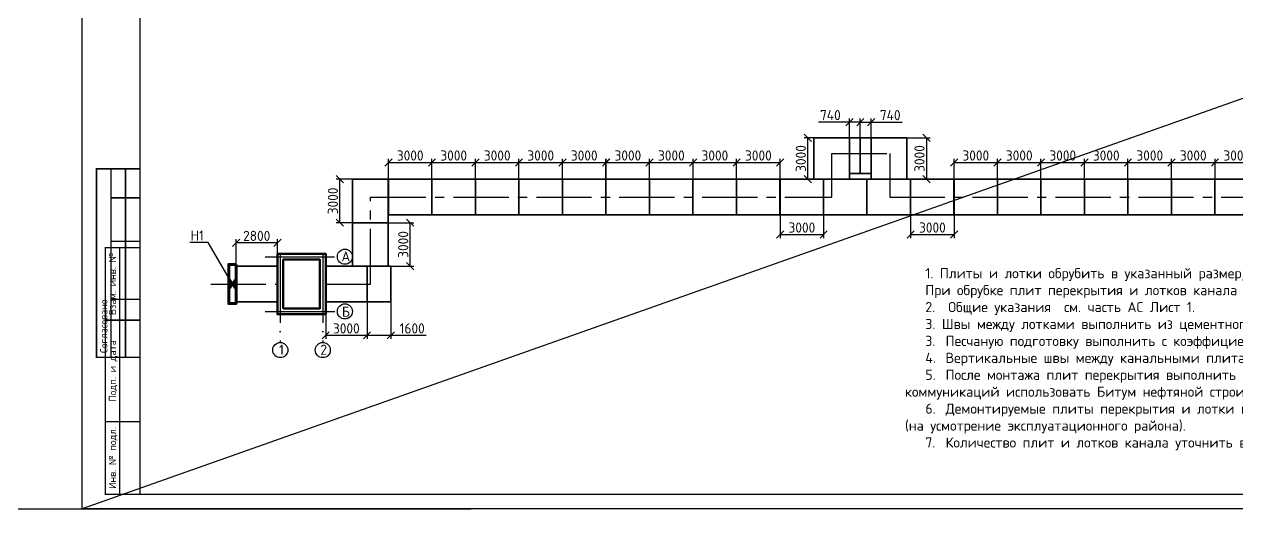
# Model space of a CAD drawing. Header units: millimetres. Extents: x 1601 to 14530, y 1157 to 3820.
# Drawn here: x 11393.7 to 11811.8, y 2831 to 2998 of the extents above; entities that cross this region are included whole.
import ezdxf
from ezdxf import colors
from ezdxf.entities.mleader import LeaderData, LeaderLine
from ezdxf.enums import TextEntityAlignment as Align
from ezdxf.math import Vec2, Vec3

# ---------------------------------------------------------------- set-up
doc = ezdxf.new("R2010")
doc.units = ezdxf.units.MM
doc.linetypes.add('ACAD_ISO04W100', pattern=[30, 24, -3, 0, -3])
doc.linetypes.add('осевая2', pattern=[28.575, 19.05, -3.175, 3.175, -3.175])
for name, color, linetype, lineweight in [('Осевая', 2, 'осевая2', 30), ('Основной', 1, 'Continuous', 60), ('Размер 3.5', 250, 'Continuous', 35), ('Размеры на геодезии', 5, 'Continuous', 25), ('таблица', 250, 'Continuous', 35)]:
    doc.layers.add(name, color=color, linetype=linetype, lineweight=lineweight)
doc.styles.add('-ISOCPEUR-', font='isocpeur.TTF')
doc.styles.add('GOST', font='GOST Common.ttf')
doc.styles.get("Standard").update_dxf_attribs({"font": 'GOST Common.ttf'})
doc.dimstyles.new('М 1 к 200', dxfattribs={"dimtxt": 3.5, "dimasz": 2.5, "dimexe": 1.25, "dimexo": 0, "dimtad": 1, "dimlfac": 0.2, "dimrnd": 0.1, "dimzin": 1, "dimtxsty": 'GOST', "dimblk": 'OBLIQUE', "dimcen": 2.5, "dimclrd": 256, "dimclre": 256, "dimclrt": 256, "dimadec": 0, "dimazin": 2, "dimtfac": 1, "dimtmove": 0, "dimatfit": 3, "dimldrblk": 'NONE', "dimfxl": 1.25, "dimlwd": -1, "dimlwe": -1, "dimarcsym": 0})

# ---------------------------------------------------------------- blocks, each defined once
blk = doc.blocks.new('_Oblique')
at = {"color": 0, "linetype": 'ByBlock', "lineweight": -2}
blk.add_line((-0.5, -0.5), (0.5, 0.5), dxfattribs=at)
blk = doc.blocks.new('*D280')
at = {"transparency": 16777216}
for p, q in [((11666.01, 2958.84), (11662.62, 2958.84)), ((11663.87, 2944.59), (11663.87, 2958.84)), ((11666.01, 2944.59), (11662.62, 2944.59))]:
    blk.add_line(p, q, dxfattribs=at)
at = {"layer": 'Defpoints', "color": 0, "transparency": 16777216}
for p in [(11663.87, 2958.84), (11666.01, 2958.84), (11666.01, 2944.59)]:
    blk.add_point(p, dxfattribs=at)
at = {"transparency": 16777216, "xscale": 2.5, "yscale": 2.5, "zscale": 2.5}
for p, rotation in [((11663.87, 2958.84), 90), ((11663.87, 2944.59), 270)]:
    blk.add_blockref('_Oblique', p, dxfattribs=dict(at, rotation=rotation))
at = {"transparency": 16777216, "insert": (11661.5, 2951.71), "char_height": 3.5, "attachment_point": 5, "rotation": 90, "style": 'GOST'}
blk.add_mtext('3000', dxfattribs=at)
blk = doc.blocks.new('_None')
blk = doc.blocks.new('*D281')
at = {"transparency": 16777216}
for p, q in [((11466.76, 2914.59), (11466.76, 2923.91)), ((11481.01, 2922.66), (11466.76, 2922.66)), ((11481.01, 2914.59), (11481.01, 2923.91))]:
    blk.add_line(p, q, dxfattribs=at)
at = {"layer": 'Defpoints', "color": 0, "transparency": 16777216}
for p in [(11466.76, 2922.66), (11466.76, 2914.59), (11481.01, 2914.59)]:
    blk.add_point(p, dxfattribs=at)
at = {"transparency": 16777216, "xscale": 2.5, "yscale": 2.5, "zscale": 2.5, "rotation": 180}
blk.add_blockref('_Oblique', (11466.76, 2922.66), dxfattribs=at)
at = {"transparency": 16777216, "xscale": 2.5, "yscale": 2.5, "zscale": 2.5}
blk.add_blockref('_Oblique', (11481.01, 2922.66), dxfattribs=at)
at = {"transparency": 16777216, "insert": (11473.88, 2925.04), "char_height": 3.5, "attachment_point": 5, "style": 'GOST'}
blk.add_mtext('2800', dxfattribs=at)
blk = doc.blocks.new('*D282')
at = {"transparency": 16777216}
for p, q in [((11497.66, 2902.29), (11497.66, 2889.52)), ((11511.91, 2902.29), (11511.91, 2889.52)), ((11497.66, 2890.77), (11511.91, 2890.77))]:
    blk.add_line(p, q, dxfattribs=at)
at = {"layer": 'Defpoints', "color": 0, "transparency": 16777216}
for p in [(11497.66, 2902.29), (11511.91, 2902.29), (11511.91, 2890.77)]:
    blk.add_point(p, dxfattribs=at)
at = {"transparency": 16777216, "xscale": 2.5, "yscale": 2.5, "zscale": 2.5, "rotation": 180}
blk.add_blockref('_Oblique', (11497.66, 2890.77), dxfattribs=at)
at = {"transparency": 16777216, "xscale": 2.5, "yscale": 2.5, "zscale": 2.5}
blk.add_blockref('_Oblique', (11511.91, 2890.77), dxfattribs=at)
at = {"transparency": 16777216, "insert": (11504.78, 2893.14), "char_height": 3.5, "attachment_point": 5, "style": 'GOST'}
blk.add_mtext('3000', dxfattribs=at)
blk = doc.blocks.new('*D283')
at = {"transparency": 16777216}
for p, q in [((11511.91, 2902.29), (11511.91, 2889.52)), ((11520.15, 2902.29), (11520.15, 2889.52)), ((11511.91, 2890.77), (11520.15, 2890.77)), ((11520.15, 2890.77), (11532.3, 2890.77))]:
    blk.add_line(p, q, dxfattribs=at)
at = {"layer": 'Defpoints', "color": 0, "transparency": 16777216}
for p in [(11511.91, 2902.29), (11520.15, 2902.29), (11520.15, 2890.77)]:
    blk.add_point(p, dxfattribs=at)
at = {"transparency": 16777216, "xscale": 2.5, "yscale": 2.5, "zscale": 2.5, "rotation": 180}
blk.add_blockref('_Oblique', (11511.91, 2890.77), dxfattribs=at)
at = {"transparency": 16777216, "xscale": 2.5, "yscale": 2.5, "zscale": 2.5}
blk.add_blockref('_Oblique', (11520.15, 2890.77), dxfattribs=at)
at = {"transparency": 16777216, "insert": (11527.48, 2893.14), "char_height": 3.5, "attachment_point": 5, "style": 'GOST'}
blk.add_mtext('1600', dxfattribs=at)
blk = doc.blocks.new('*D284')
at = {"transparency": 16777216}
for p, q in [((11519.26, 2929.59), (11528.01, 2929.59)), ((11526.76, 2914.59), (11526.76, 2929.59)), ((11519.26, 2914.59), (11528.01, 2914.59))]:
    blk.add_line(p, q, dxfattribs=at)
at = {"layer": 'Defpoints', "color": 0, "transparency": 16777216}
for p in [(11519.26, 2929.59), (11526.76, 2929.59), (11519.26, 2914.59)]:
    blk.add_point(p, dxfattribs=at)
at = {"transparency": 16777216, "xscale": 2.5, "yscale": 2.5, "zscale": 2.5}
for p, rotation in [((11526.76, 2929.59), 90), ((11526.76, 2914.59), 270)]:
    blk.add_blockref('_Oblique', p, dxfattribs=dict(at, rotation=rotation))
at = {"transparency": 16777216, "insert": (11524.39, 2922.09), "char_height": 3.5, "attachment_point": 5, "rotation": 90, "style": 'GOST'}
blk.add_mtext('3000', dxfattribs=at)
blk = doc.blocks.new('*D285')
at = {"transparency": 16777216}
for p, q in [((11506.96, 2944.59), (11501.26, 2944.59)), ((11502.51, 2929.59), (11502.51, 2944.59)), ((11506.96, 2929.59), (11501.26, 2929.59))]:
    blk.add_line(p, q, dxfattribs=at)
at = {"layer": 'Defpoints', "color": 0, "transparency": 16777216}
for p in [(11502.51, 2944.59), (11506.96, 2944.59), (11506.96, 2929.59)]:
    blk.add_point(p, dxfattribs=at)
at = {"transparency": 16777216, "xscale": 2.5, "yscale": 2.5, "zscale": 2.5}
for p, rotation in [((11502.51, 2944.59), 90), ((11502.51, 2929.59), 270)]:
    blk.add_blockref('_Oblique', p, dxfattribs=dict(at, rotation=rotation))
at = {"transparency": 16777216, "insert": (11500.13, 2937.09), "char_height": 3.5, "attachment_point": 5, "rotation": 90, "style": 'GOST'}
blk.add_mtext('3000', dxfattribs=at)
blk = doc.blocks.new('*D286')
at = {"transparency": 16777216}
for p, q in [((11519.31, 2944.59), (11519.31, 2951.61)), ((11519.31, 2950.36), (11534.31, 2950.36)), ((11534.31, 2944.59), (11534.31, 2951.61))]:
    blk.add_line(p, q, dxfattribs=at)
at = {"layer": 'Defpoints', "color": 0, "transparency": 16777216}
for p in [(11534.31, 2950.36), (11519.31, 2944.59), (11534.31, 2944.59)]:
    blk.add_point(p, dxfattribs=at)
at = {"transparency": 16777216, "xscale": 2.5, "yscale": 2.5, "zscale": 2.5, "rotation": 180}
blk.add_blockref('_Oblique', (11519.31, 2950.36), dxfattribs=at)
at = {"transparency": 16777216, "xscale": 2.5, "yscale": 2.5, "zscale": 2.5}
blk.add_blockref('_Oblique', (11534.31, 2950.36), dxfattribs=at)
at = {"transparency": 16777216, "insert": (11526.81, 2952.74), "char_height": 3.5, "attachment_point": 5, "style": 'GOST'}
blk.add_mtext('3000', dxfattribs=at)
blk = doc.blocks.new('*D287')
at = {"transparency": 16777216}
for p, q in [((11534.31, 2944.59), (11534.31, 2951.61)), ((11534.31, 2950.36), (11549.31, 2950.36)), ((11549.31, 2944.59), (11549.31, 2951.61))]:
    blk.add_line(p, q, dxfattribs=at)
at = {"layer": 'Defpoints', "color": 0, "transparency": 16777216}
for p in [(11549.31, 2950.36), (11534.31, 2944.59), (11549.31, 2944.59)]:
    blk.add_point(p, dxfattribs=at)
at = {"transparency": 16777216, "xscale": 2.5, "yscale": 2.5, "zscale": 2.5, "rotation": 180}
blk.add_blockref('_Oblique', (11534.31, 2950.36), dxfattribs=at)
at = {"transparency": 16777216, "xscale": 2.5, "yscale": 2.5, "zscale": 2.5}
blk.add_blockref('_Oblique', (11549.31, 2950.36), dxfattribs=at)
at = {"transparency": 16777216, "insert": (11541.81, 2952.74), "char_height": 3.5, "attachment_point": 5, "style": 'GOST'}
blk.add_mtext('3000', dxfattribs=at)
blk = doc.blocks.new('*D288')
at = {"transparency": 16777216}
for p, q in [((11549.31, 2944.59), (11549.31, 2951.61)), ((11549.31, 2950.36), (11564.31, 2950.36)), ((11564.31, 2944.59), (11564.31, 2951.61))]:
    blk.add_line(p, q, dxfattribs=at)
at = {"layer": 'Defpoints', "color": 0, "transparency": 16777216}
for p in [(11564.31, 2950.36), (11549.31, 2944.59), (11564.31, 2944.59)]:
    blk.add_point(p, dxfattribs=at)
at = {"transparency": 16777216, "xscale": 2.5, "yscale": 2.5, "zscale": 2.5, "rotation": 180}
blk.add_blockref('_Oblique', (11549.31, 2950.36), dxfattribs=at)
at = {"transparency": 16777216, "xscale": 2.5, "yscale": 2.5, "zscale": 2.5}
blk.add_blockref('_Oblique', (11564.31, 2950.36), dxfattribs=at)
at = {"transparency": 16777216, "insert": (11556.81, 2952.74), "char_height": 3.5, "attachment_point": 5, "style": 'GOST'}
blk.add_mtext('3000', dxfattribs=at)
blk = doc.blocks.new('*D289')
at = {"transparency": 16777216}
for p, q in [((11564.31, 2944.59), (11564.31, 2951.61)), ((11564.31, 2950.36), (11579.31, 2950.36)), ((11579.31, 2944.59), (11579.31, 2951.61))]:
    blk.add_line(p, q, dxfattribs=at)
at = {"layer": 'Defpoints', "color": 0, "transparency": 16777216}
for p in [(11579.31, 2950.36), (11564.31, 2944.59), (11579.31, 2944.59)]:
    blk.add_point(p, dxfattribs=at)
at = {"transparency": 16777216, "xscale": 2.5, "yscale": 2.5, "zscale": 2.5, "rotation": 180}
blk.add_blockref('_Oblique', (11564.31, 2950.36), dxfattribs=at)
at = {"transparency": 16777216, "xscale": 2.5, "yscale": 2.5, "zscale": 2.5}
blk.add_blockref('_Oblique', (11579.31, 2950.36), dxfattribs=at)
at = {"transparency": 16777216, "insert": (11571.81, 2952.74), "char_height": 3.5, "attachment_point": 5, "style": 'GOST'}
blk.add_mtext('3000', dxfattribs=at)
blk = doc.blocks.new('*D290')
at = {"transparency": 16777216}
for p, q in [((11579.31, 2944.59), (11579.31, 2951.61)), ((11579.31, 2950.36), (11594.31, 2950.36)), ((11594.31, 2944.59), (11594.31, 2951.61))]:
    blk.add_line(p, q, dxfattribs=at)
at = {"layer": 'Defpoints', "color": 0, "transparency": 16777216}
for p in [(11594.31, 2950.36), (11579.31, 2944.59), (11594.31, 2944.59)]:
    blk.add_point(p, dxfattribs=at)
at = {"transparency": 16777216, "xscale": 2.5, "yscale": 2.5, "zscale": 2.5, "rotation": 180}
blk.add_blockref('_Oblique', (11579.31, 2950.36), dxfattribs=at)
at = {"transparency": 16777216, "xscale": 2.5, "yscale": 2.5, "zscale": 2.5}
blk.add_blockref('_Oblique', (11594.31, 2950.36), dxfattribs=at)
at = {"transparency": 16777216, "insert": (11586.81, 2952.74), "char_height": 3.5, "attachment_point": 5, "style": 'GOST'}
blk.add_mtext('3000', dxfattribs=at)
blk = doc.blocks.new('*D295')
at = {"transparency": 16777216}
for p, q in [((11594.36, 2944.59), (11594.36, 2951.61)), ((11594.36, 2950.36), (11609.36, 2950.36)), ((11609.36, 2944.59), (11609.36, 2951.61))]:
    blk.add_line(p, q, dxfattribs=at)
at = {"layer": 'Defpoints', "color": 0, "transparency": 16777216}
for p in [(11609.36, 2950.36), (11594.36, 2944.59), (11609.36, 2944.59)]:
    blk.add_point(p, dxfattribs=at)
at = {"transparency": 16777216, "xscale": 2.5, "yscale": 2.5, "zscale": 2.5, "rotation": 180}
blk.add_blockref('_Oblique', (11594.36, 2950.36), dxfattribs=at)
at = {"transparency": 16777216, "xscale": 2.5, "yscale": 2.5, "zscale": 2.5}
blk.add_blockref('_Oblique', (11609.36, 2950.36), dxfattribs=at)
at = {"transparency": 16777216, "insert": (11601.86, 2952.74), "char_height": 3.5, "attachment_point": 5, "style": 'GOST'}
blk.add_mtext('3000', dxfattribs=at)
blk = doc.blocks.new('*D291')
at = {"transparency": 16777216}
for p, q in [((11609.36, 2944.59), (11609.36, 2951.61)), ((11609.36, 2950.36), (11624.36, 2950.36)), ((11624.36, 2944.59), (11624.36, 2951.61))]:
    blk.add_line(p, q, dxfattribs=at)
at = {"layer": 'Defpoints', "color": 0, "transparency": 16777216}
for p in [(11624.36, 2950.36), (11609.36, 2944.59), (11624.36, 2944.59)]:
    blk.add_point(p, dxfattribs=at)
at = {"transparency": 16777216, "xscale": 2.5, "yscale": 2.5, "zscale": 2.5, "rotation": 180}
blk.add_blockref('_Oblique', (11609.36, 2950.36), dxfattribs=at)
at = {"transparency": 16777216, "xscale": 2.5, "yscale": 2.5, "zscale": 2.5}
blk.add_blockref('_Oblique', (11624.36, 2950.36), dxfattribs=at)
at = {"transparency": 16777216, "insert": (11616.86, 2952.74), "char_height": 3.5, "attachment_point": 5, "style": 'GOST'}
blk.add_mtext('3000', dxfattribs=at)
blk = doc.blocks.new('*D292')
at = {"transparency": 16777216}
for p, q in [((11624.36, 2944.59), (11624.36, 2951.61)), ((11624.36, 2950.36), (11639.36, 2950.36)), ((11639.36, 2944.59), (11639.36, 2951.61))]:
    blk.add_line(p, q, dxfattribs=at)
at = {"layer": 'Defpoints', "color": 0, "transparency": 16777216}
for p in [(11639.36, 2950.36), (11624.36, 2944.59), (11639.36, 2944.59)]:
    blk.add_point(p, dxfattribs=at)
at = {"transparency": 16777216, "xscale": 2.5, "yscale": 2.5, "zscale": 2.5, "rotation": 180}
blk.add_blockref('_Oblique', (11624.36, 2950.36), dxfattribs=at)
at = {"transparency": 16777216, "xscale": 2.5, "yscale": 2.5, "zscale": 2.5}
blk.add_blockref('_Oblique', (11639.36, 2950.36), dxfattribs=at)
at = {"transparency": 16777216, "insert": (11631.86, 2952.74), "char_height": 3.5, "attachment_point": 5, "style": 'GOST'}
blk.add_mtext('3000', dxfattribs=at)
blk = doc.blocks.new('*D293')
at = {"transparency": 16777216}
for p, q in [((11639.36, 2944.59), (11639.36, 2951.61)), ((11639.36, 2950.36), (11654.36, 2950.36)), ((11654.36, 2944.59), (11654.36, 2951.61))]:
    blk.add_line(p, q, dxfattribs=at)
at = {"layer": 'Defpoints', "color": 0, "transparency": 16777216}
for p in [(11654.36, 2950.36), (11639.36, 2944.59), (11654.36, 2944.59)]:
    blk.add_point(p, dxfattribs=at)
at = {"transparency": 16777216, "xscale": 2.5, "yscale": 2.5, "zscale": 2.5, "rotation": 180}
blk.add_blockref('_Oblique', (11639.36, 2950.36), dxfattribs=at)
at = {"transparency": 16777216, "xscale": 2.5, "yscale": 2.5, "zscale": 2.5}
blk.add_blockref('_Oblique', (11654.36, 2950.36), dxfattribs=at)
at = {"transparency": 16777216, "insert": (11646.86, 2952.74), "char_height": 3.5, "attachment_point": 5, "style": 'GOST'}
blk.add_mtext('3000', dxfattribs=at)
blk = doc.blocks.new('*D294')
at = {"transparency": 16777216}
for p, q in [((11654.36, 2944.59), (11654.36, 2924.28)), ((11669.36, 2944.59), (11669.36, 2924.28)), ((11654.36, 2925.53), (11669.36, 2925.53))]:
    blk.add_line(p, q, dxfattribs=at)
at = {"layer": 'Defpoints', "color": 0, "transparency": 16777216}
for p in [(11654.36, 2944.59), (11669.36, 2944.59), (11669.36, 2925.53)]:
    blk.add_point(p, dxfattribs=at)
at = {"transparency": 16777216, "xscale": 2.5, "yscale": 2.5, "zscale": 2.5, "rotation": 180}
blk.add_blockref('_Oblique', (11654.36, 2925.53), dxfattribs=at)
at = {"transparency": 16777216, "xscale": 2.5, "yscale": 2.5, "zscale": 2.5}
blk.add_blockref('_Oblique', (11669.36, 2925.53), dxfattribs=at)
at = {"transparency": 16777216, "insert": (11661.86, 2927.91), "char_height": 3.5, "attachment_point": 5, "style": 'GOST'}
blk.add_mtext('3000', dxfattribs=at)
blk = doc.blocks.new('*D300')
at = {"transparency": 16777216}
for p, q in [((11699.36, 2944.59), (11699.36, 2924.28)), ((11714.36, 2944.59), (11714.36, 2924.28)), ((11699.36, 2925.53), (11714.36, 2925.53))]:
    blk.add_line(p, q, dxfattribs=at)
at = {"layer": 'Defpoints', "color": 0, "transparency": 16777216}
for p in [(11699.36, 2944.59), (11714.36, 2944.59), (11714.36, 2925.53)]:
    blk.add_point(p, dxfattribs=at)
at = {"transparency": 16777216, "xscale": 2.5, "yscale": 2.5, "zscale": 2.5, "rotation": 180}
blk.add_blockref('_Oblique', (11699.36, 2925.53), dxfattribs=at)
at = {"transparency": 16777216, "xscale": 2.5, "yscale": 2.5, "zscale": 2.5}
blk.add_blockref('_Oblique', (11714.36, 2925.53), dxfattribs=at)
at = {"transparency": 16777216, "insert": (11706.86, 2927.91), "char_height": 3.5, "attachment_point": 5, "style": 'GOST'}
blk.add_mtext('3000', dxfattribs=at)
blk = doc.blocks.new('*D296')
at = {"transparency": 16777216}
for p, q in [((11714.36, 2944.59), (11714.36, 2951.61)), ((11714.36, 2950.36), (11729.31, 2950.36)), ((11729.31, 2944.59), (11729.31, 2951.61))]:
    blk.add_line(p, q, dxfattribs=at)
at = {"layer": 'Defpoints', "color": 0, "transparency": 16777216}
for p in [(11729.31, 2950.36), (11714.36, 2944.59), (11729.31, 2944.59)]:
    blk.add_point(p, dxfattribs=at)
at = {"transparency": 16777216, "xscale": 2.5, "yscale": 2.5, "zscale": 2.5, "rotation": 180}
blk.add_blockref('_Oblique', (11714.36, 2950.36), dxfattribs=at)
at = {"transparency": 16777216, "xscale": 2.5, "yscale": 2.5, "zscale": 2.5}
blk.add_blockref('_Oblique', (11729.31, 2950.36), dxfattribs=at)
at = {"transparency": 16777216, "insert": (11721.83, 2952.74), "char_height": 3.5, "attachment_point": 5, "style": 'GOST'}
blk.add_mtext('3000', dxfattribs=at)
blk = doc.blocks.new('*D297')
at = {"transparency": 16777216}
for p, q in [((11729.31, 2944.59), (11729.31, 2951.61)), ((11729.31, 2950.36), (11744.31, 2950.36)), ((11744.31, 2944.59), (11744.31, 2951.61))]:
    blk.add_line(p, q, dxfattribs=at)
at = {"layer": 'Defpoints', "color": 0, "transparency": 16777216}
for p in [(11744.31, 2950.36), (11729.31, 2944.59), (11744.31, 2944.59)]:
    blk.add_point(p, dxfattribs=at)
at = {"transparency": 16777216, "xscale": 2.5, "yscale": 2.5, "zscale": 2.5, "rotation": 180}
blk.add_blockref('_Oblique', (11729.31, 2950.36), dxfattribs=at)
at = {"transparency": 16777216, "xscale": 2.5, "yscale": 2.5, "zscale": 2.5}
blk.add_blockref('_Oblique', (11744.31, 2950.36), dxfattribs=at)
at = {"transparency": 16777216, "insert": (11736.81, 2952.74), "char_height": 3.5, "attachment_point": 5, "style": 'GOST'}
blk.add_mtext('3000', dxfattribs=at)
blk = doc.blocks.new('*D298')
at = {"transparency": 16777216}
for p, q in [((11744.31, 2944.59), (11744.31, 2951.61)), ((11744.31, 2950.36), (11759.31, 2950.36)), ((11759.31, 2944.59), (11759.31, 2951.61))]:
    blk.add_line(p, q, dxfattribs=at)
at = {"layer": 'Defpoints', "color": 0, "transparency": 16777216}
for p in [(11759.31, 2950.36), (11744.31, 2944.59), (11759.31, 2944.59)]:
    blk.add_point(p, dxfattribs=at)
at = {"transparency": 16777216, "xscale": 2.5, "yscale": 2.5, "zscale": 2.5, "rotation": 180}
blk.add_blockref('_Oblique', (11744.31, 2950.36), dxfattribs=at)
at = {"transparency": 16777216, "xscale": 2.5, "yscale": 2.5, "zscale": 2.5}
blk.add_blockref('_Oblique', (11759.31, 2950.36), dxfattribs=at)
at = {"transparency": 16777216, "insert": (11751.81, 2952.74), "char_height": 3.5, "attachment_point": 5, "style": 'GOST'}
blk.add_mtext('3000', dxfattribs=at)
blk = doc.blocks.new('*D299')
at = {"transparency": 16777216}
for p, q in [((11759.31, 2944.59), (11759.31, 2951.61)), ((11759.31, 2950.36), (11774.31, 2950.36)), ((11774.31, 2944.59), (11774.31, 2951.61))]:
    blk.add_line(p, q, dxfattribs=at)
at = {"layer": 'Defpoints', "color": 0, "transparency": 16777216}
for p in [(11774.31, 2950.36), (11759.31, 2944.59), (11774.31, 2944.59)]:
    blk.add_point(p, dxfattribs=at)
at = {"transparency": 16777216, "xscale": 2.5, "yscale": 2.5, "zscale": 2.5, "rotation": 180}
blk.add_blockref('_Oblique', (11759.31, 2950.36), dxfattribs=at)
at = {"transparency": 16777216, "xscale": 2.5, "yscale": 2.5, "zscale": 2.5}
blk.add_blockref('_Oblique', (11774.31, 2950.36), dxfattribs=at)
at = {"transparency": 16777216, "insert": (11766.81, 2952.74), "char_height": 3.5, "attachment_point": 5, "style": 'GOST'}
blk.add_mtext('3000', dxfattribs=at)
blk = doc.blocks.new('*D305')
at = {"transparency": 16777216}
for p, q in [((11774.31, 2944.59), (11774.31, 2951.61)), ((11774.31, 2950.36), (11789.31, 2950.36)), ((11789.31, 2944.59), (11789.31, 2951.61))]:
    blk.add_line(p, q, dxfattribs=at)
at = {"layer": 'Defpoints', "color": 0, "transparency": 16777216}
for p in [(11789.31, 2950.36), (11774.31, 2944.59), (11789.31, 2944.59)]:
    blk.add_point(p, dxfattribs=at)
at = {"transparency": 16777216, "xscale": 2.5, "yscale": 2.5, "zscale": 2.5, "rotation": 180}
blk.add_blockref('_Oblique', (11774.31, 2950.36), dxfattribs=at)
at = {"transparency": 16777216, "xscale": 2.5, "yscale": 2.5, "zscale": 2.5}
blk.add_blockref('_Oblique', (11789.31, 2950.36), dxfattribs=at)
at = {"transparency": 16777216, "insert": (11781.81, 2952.74), "char_height": 3.5, "attachment_point": 5, "style": 'GOST'}
blk.add_mtext('3000', dxfattribs=at)
blk = doc.blocks.new('*D301')
at = {"transparency": 16777216}
for p, q in [((11789.31, 2944.59), (11789.31, 2951.61)), ((11789.31, 2950.36), (11804.31, 2950.36)), ((11804.31, 2944.59), (11804.31, 2951.61))]:
    blk.add_line(p, q, dxfattribs=at)
at = {"layer": 'Defpoints', "color": 0, "transparency": 16777216}
for p in [(11804.31, 2950.36), (11789.31, 2944.59), (11804.31, 2944.59)]:
    blk.add_point(p, dxfattribs=at)
at = {"transparency": 16777216, "xscale": 2.5, "yscale": 2.5, "zscale": 2.5, "rotation": 180}
blk.add_blockref('_Oblique', (11789.31, 2950.36), dxfattribs=at)
at = {"transparency": 16777216, "xscale": 2.5, "yscale": 2.5, "zscale": 2.5}
blk.add_blockref('_Oblique', (11804.31, 2950.36), dxfattribs=at)
at = {"transparency": 16777216, "insert": (11796.81, 2952.74), "char_height": 3.5, "attachment_point": 5, "style": 'GOST'}
blk.add_mtext('3000', dxfattribs=at)
blk = doc.blocks.new('*D302')
at = {"transparency": 16777216}
for p, q in [((11804.31, 2944.59), (11804.31, 2951.61)), ((11804.31, 2950.36), (11819.31, 2950.36)), ((11819.31, 2944.59), (11819.31, 2951.61))]:
    blk.add_line(p, q, dxfattribs=at)
at = {"layer": 'Defpoints', "color": 0, "transparency": 16777216}
for p in [(11819.31, 2950.36), (11804.31, 2944.59), (11819.31, 2944.59)]:
    blk.add_point(p, dxfattribs=at)
at = {"transparency": 16777216, "xscale": 2.5, "yscale": 2.5, "zscale": 2.5, "rotation": 180}
blk.add_blockref('_Oblique', (11804.31, 2950.36), dxfattribs=at)
at = {"transparency": 16777216, "xscale": 2.5, "yscale": 2.5, "zscale": 2.5}
blk.add_blockref('_Oblique', (11819.31, 2950.36), dxfattribs=at)
at = {"transparency": 16777216, "insert": (11811.81, 2952.74), "char_height": 3.5, "attachment_point": 5, "style": 'GOST'}
blk.add_mtext('3000', dxfattribs=at)
blk = doc.blocks.new('*D306')
at = {"transparency": 16777216}
for p, q in [((11678.31, 2964.27), (11667.57, 2964.27)), ((11678.31, 2958.84), (11678.31, 2965.52)), ((11682.01, 2964.27), (11678.31, 2964.27)), ((11682.01, 2958.84), (11682.01, 2965.52))]:
    blk.add_line(p, q, dxfattribs=at)
at = {"layer": 'Defpoints', "color": 0, "transparency": 16777216}
for p in [(11678.31, 2964.27), (11678.31, 2958.84), (11682.01, 2958.84)]:
    blk.add_point(p, dxfattribs=at)
at = {"transparency": 16777216, "xscale": 2.5, "yscale": 2.5, "zscale": 2.5, "rotation": 180}
blk.add_blockref('_Oblique', (11678.31, 2964.27), dxfattribs=at)
at = {"transparency": 16777216, "xscale": 2.5, "yscale": 2.5, "zscale": 2.5}
blk.add_blockref('_Oblique', (11682.01, 2964.27), dxfattribs=at)
at = {"transparency": 16777216, "insert": (11671.69, 2966.65), "char_height": 3.5, "attachment_point": 5, "style": 'GOST'}
blk.add_mtext('740', dxfattribs=at)
blk = doc.blocks.new('*D307')
at = {"transparency": 16777216}
for p, q in [((11682.01, 2958.84), (11682.01, 2965.52)), ((11682.01, 2964.27), (11685.71, 2964.27)), ((11685.71, 2958.84), (11685.71, 2965.52)), ((11685.71, 2964.27), (11696.44, 2964.27))]:
    blk.add_line(p, q, dxfattribs=at)
at = {"layer": 'Defpoints', "color": 0, "transparency": 16777216}
for p in [(11685.71, 2964.27), (11682.01, 2958.84), (11685.71, 2958.84)]:
    blk.add_point(p, dxfattribs=at)
at = {"transparency": 16777216, "xscale": 2.5, "yscale": 2.5, "zscale": 2.5, "rotation": 180}
blk.add_blockref('_Oblique', (11682.01, 2964.27), dxfattribs=at)
at = {"transparency": 16777216, "xscale": 2.5, "yscale": 2.5, "zscale": 2.5}
blk.add_blockref('_Oblique', (11685.71, 2964.27), dxfattribs=at)
at = {"transparency": 16777216, "insert": (11692.33, 2966.65), "char_height": 3.5, "attachment_point": 5, "style": 'GOST'}
blk.add_mtext('740', dxfattribs=at)
blk = doc.blocks.new('*D308')
at = {"transparency": 16777216}
for p, q in [((11698.01, 2958.84), (11706.04, 2958.84)), ((11704.79, 2958.84), (11704.79, 2944.59)), ((11698.01, 2944.59), (11706.04, 2944.59))]:
    blk.add_line(p, q, dxfattribs=at)
at = {"layer": 'Defpoints', "color": 0, "transparency": 16777216}
for p in [(11698.01, 2958.84), (11698.01, 2944.59), (11704.79, 2944.59)]:
    blk.add_point(p, dxfattribs=at)
at = {"transparency": 16777216, "xscale": 2.5, "yscale": 2.5, "zscale": 2.5}
for p, rotation in [((11704.79, 2958.84), 90), ((11704.79, 2944.59), 270)]:
    blk.add_blockref('_Oblique', p, dxfattribs=dict(at, rotation=rotation))
at = {"transparency": 16777216, "insert": (11702.42, 2951.71), "char_height": 3.5, "attachment_point": 5, "rotation": 90, "style": 'GOST'}
blk.add_mtext('3000', dxfattribs=at)
blk = doc.blocks.new('_DotSmall')
at = {"color": 0, "linetype": 'ByBlock', "const_width": 0.5}
blk.add_lwpolyline([(-0.0625, 0, 1), (0.0625, 0, 1)], format="xyb", close=True, dxfattribs=at)

msp = doc.modelspace()

# ---------------------------------------------------------------- linework, layer by layer
for p, q in [((12602.6464, 3250.9949), (11413.6464, 2830.9949)), ((11245.0843, 2830.9949), (11547.7751, 2830.9949))]:
    msp.add_line(p, q)
at = {"color": 7, "linetype": 'ACAD_ISO04W100'}
for p, q in [((11482.0085, 2919.0433), (11482.0085, 2888.2867)), ((11496.6585, 2919.0433), (11496.6585, 2888.2867)), ((11476.7449, 2917.8619), (11501.6795, 2917.8619)), ((11476.8402, 2899.0119), (11501.6795, 2899.0119))]:
    msp.add_line(p, q, dxfattribs=at)
msp.add_lwpolyline([(11413.6464, 3250.9949), (12602.6464, 3250.9949), (12602.6464, 2830.9949), (11413.6464, 2830.9949)], close=True)
at = {"const_width": 0.5}
msp.add_lwpolyline([(11433.6464, 3245.9949), (12597.6464, 3245.9949), (12597.6464, 2835.9949), (11433.6464, 2835.9949)], close=True, dxfattribs=at)
for points in [[(11433.6464, 2883.1559), (11418.6464, 2883.1559), (11418.6464, 2948.1559), (11433.6464, 2948.1559)], [(11423.6464, 2948.1559), (11423.6464, 2883.1559)], [(11428.6464, 2948.1559), (11428.6464, 2883.1559)], [(11423.6464, 2938.1559), (11433.6464, 2938.1559)], [(11423.6464, 2923.1559), (11433.6464, 2923.1559)], [(11433.6464, 2835.9949), (11421.6464, 2835.9949), (11421.6464, 2920.9949), (11433.6464, 2920.9949)], [(11426.6464, 2920.9949), (11426.6464, 2835.9949)], [(11423.6464, 2903.1559), (11433.6464, 2903.1559)], [(11421.6464, 2895.9949), (11433.6464, 2895.9949)], [(11421.6464, 2860.9949), (11433.6464, 2860.9949)]]:
    msp.add_lwpolyline(points, dxfattribs=at)
at = {"color": 7, "lineweight": 50}
for points in [[(11481.0085, 2918.8619), (11497.6585, 2918.8619), (11497.6585, 2898.0119), (11481.0085, 2898.0119)], [(11483.0085, 2900.0119), (11495.6585, 2900.0119), (11495.6585, 2916.8619), (11483.0085, 2916.8619)]]:
    msp.add_lwpolyline(points, close=True, dxfattribs=at)
at = {"color": 7}
for centre in [(11504.2854, 2917.8619), (11504.2854, 2899.0119), (11482.0085, 2885.6808), (11496.6585, 2885.6808)]:
    msp.add_circle(centre, 2.6058, dxfattribs=at)
at = {"layer": 'Осевая'}
for p, q in [((11672.1585, 2938.4369), (11672.1585, 2953.4369)), ((11672.1585, 2953.4369), (11692.1585, 2953.4369)), ((11692.1585, 2953.4369), (11692.1585, 2938.4369)), ((11513.1585, 2908.4369), (11513.1585, 2938.4369)), ((11513.1585, 2938.4369), (11672.1585, 2938.4369)), ((11692.1585, 2938.4369), (12010.6585, 2938.4369)), ((11497.6585, 2908.4369), (11513.1585, 2908.4369))]:
    msp.add_line(p, q, dxfattribs=at)
msp.add_lwpolyline([(11458.0085, 2908.4369), (11481.0085, 2908.4369)], dxfattribs=at)
at = {"layer": 'Основной'}
for p, q in [((11464.2585, 2910.2388), (11466.7585, 2906.6349)), ((11466.7585, 2910.2388), (11464.2585, 2906.6349))]:
    msp.add_line(p, q, dxfattribs=at)
msp.add_lwpolyline([(11466.7585, 2915.1869), (11464.2585, 2915.1869), (11464.2585, 2901.6869), (11466.7585, 2901.6869)], close=True, dxfattribs=at)
at = {"layer": 'таблица'}
for points in [[(11678.3085, 2958.8369), (11678.3085, 2944.5869), (11666.0085, 2944.5869), (11666.0085, 2958.8369)], [(11682.0085, 2946.5369), (11682.0085, 2958.8369), (11678.3085, 2958.8369), (11678.3085, 2946.5369)], [(11685.7085, 2946.5369), (11685.7085, 2958.8369), (11682.0085, 2958.8369), (11682.0085, 2946.5369)], [(11698.0085, 2958.8369), (11698.0085, 2944.5869), (11685.7085, 2944.5869), (11685.7085, 2958.8369)], [(11519.2606, 2944.5869), (11519.2606, 2929.5869), (11506.9606, 2929.5869), (11506.9606, 2944.5869)], [(11519.3085, 2944.5869), (11534.3085, 2944.5869), (11534.3085, 2932.2869), (11519.3085, 2932.2869)], [(11534.3085, 2944.5869), (11549.3085, 2944.5869), (11549.3085, 2932.2869), (11534.3085, 2932.2869)], [(11549.3085, 2944.5869), (11564.3085, 2944.5869), (11564.3085, 2932.2869), (11549.3085, 2932.2869)], [(11564.3085, 2944.5869), (11579.3085, 2944.5869), (11579.3085, 2932.2869), (11564.3085, 2932.2869)], [(11579.3085, 2944.5869), (11594.3085, 2944.5869), (11594.3085, 2932.2869), (11579.3085, 2932.2869)], [(11594.3085, 2944.5869), (11609.3085, 2944.5869), (11609.3085, 2932.2869), (11594.3085, 2932.2869)], [(11609.3085, 2944.5869), (11624.3085, 2944.5869), (11624.3085, 2932.2869), (11609.3085, 2932.2869)], [(11624.3085, 2944.5869), (11639.3085, 2944.5869), (11639.3085, 2932.2869), (11624.3085, 2932.2869)], [(11639.3085, 2944.5869), (11654.3085, 2944.5869), (11654.3085, 2932.2869), (11639.3085, 2932.2869)], [(11654.3085, 2944.5869), (11669.3085, 2944.5869), (11669.3085, 2932.2869), (11654.3085, 2932.2869)], [(11669.3085, 2944.5869), (11684.3085, 2944.5869), (11684.3085, 2932.2869), (11669.3085, 2932.2869)], [(11684.3085, 2944.5869), (11699.3085, 2944.5869), (11699.3085, 2932.2869), (11684.3085, 2932.2869)], [(11699.3085, 2944.5869), (11714.3085, 2944.5869), (11714.3085, 2932.2869), (11699.3085, 2932.2869)], [(11714.3085, 2944.5869), (11729.3085, 2944.5869), (11729.3085, 2932.2869), (11714.3085, 2932.2869)], [(11729.3085, 2944.5869), (11744.3085, 2944.5869), (11744.3085, 2932.2869), (11729.3085, 2932.2869)], [(11744.3085, 2944.5869), (11759.3085, 2944.5869), (11759.3085, 2932.2869), (11744.3085, 2932.2869)], [(11759.3085, 2944.5869), (11774.3085, 2944.5869), (11774.3085, 2932.2869), (11759.3085, 2932.2869)], [(11774.3085, 2944.5869), (11789.3085, 2944.5869), (11789.3085, 2932.2869), (11774.3085, 2932.2869)], [(11789.3085, 2944.5869), (11804.3085, 2944.5869), (11804.3085, 2932.2869), (11789.3085, 2932.2869)], [(11804.3085, 2944.5869), (11819.3085, 2944.5869), (11819.3085, 2932.2869), (11804.3085, 2932.2869)], [(11519.2606, 2929.5869), (11519.2606, 2914.5869), (11506.9606, 2914.5869), (11506.9606, 2929.5869)], [(11466.7585, 2914.5869), (11481.0085, 2914.5869), (11481.0085, 2902.2869), (11466.7585, 2902.2869)], [(11497.6585, 2914.5869), (11511.9085, 2914.5869), (11511.9085, 2902.2869), (11497.6585, 2902.2869)], [(11511.9085, 2914.5869), (11520.1513, 2914.5869), (11520.1513, 2902.2869), (11511.9085, 2902.2869)]]:
    msp.add_lwpolyline(points, close=True, dxfattribs=at)

# ---------------------------------------------------------------- texts
at = {"style": '-ISOCPEUR-'}
for s, p in [('Взам. инв. №', (11424.1464, 2908.4949)), ('Подп. и дата', (11424.1464, 2878.4949)), ('Инв. № подл.', (11424.1464, 2848.4949))]:
    msp.add_text(s, height=2.5, rotation=90, dxfattribs=at).set_placement(p, align=Align.MIDDLE_CENTER)
msp.add_text('Согласовано', height=2.5, rotation=90, dxfattribs=at).set_placement((11421.1464, 2884.6559), align=Align.MIDDLE_LEFT)
at = {"color": 7, "char_height": 3.5}
for s, insert, attachment_point in [('\\pi0.0565;{\\C0;А}', (11503.0452, 2919.7296), 1), ('\\pi0.2315;{\\C0;Б}', (11503.0452, 2897.1441), 7), ('{\\C0;1}', (11483.2487, 2887.5486), 3), ('\\pi0.4065;{\\C0;2}', (11495.4184, 2887.5486), 1)]:
    msp.add_mtext_dynamic_manual_height_columns(s, width=2.562996, gutter_width=2.5, heights=[0], dxfattribs=dict(at, insert=insert, attachment_point=attachment_point))
at = {"layer": 'Размер 3.5', "color": 4, "lineweight": 30, "insert": (11697.4163, 2913.9202), "char_height": 3.5, "attachment_point": 1, "style": '-ISOCPEUR-'}
msp.add_mtext_dynamic_manual_height_columns('\\pi7;{\\C0;1. Плиты и лотки обрубить в указанный размер, предварительно уточнив по месту.\\PПри обрубке плит перекрытия и лотков канала выполнить по линии обреза предварительное перфорирование.\\P2.  Общие указания  см. часть АС Лист 1.\\P3. Швы между лотками выполнить из цементного раствора марки М150 толщиной 30мм по узлу 6 серии 3.006.1-2.87. выпуск 0.\\P3.^IПесчаную подготовку выполнить с коэффициентом уплотнения k=0,98 по уплотненному слою грунта. \\P4.^IВертикальные швы между канальными плитами заполнить цементным раствором марки М150 по узлу 4 серии 3.006.1-2.87 выпуск 0.\\P\\H0.99964x;\\C7;5.^IПосле монтажа плит перекрытия выполнить\\H1.0003x;\\C0; стяжку из цементно- песчаного раствора толщиной 20-30мм. \\H1.00006x;\\C7;Для гидроизоляции швов, стыков, сопряжений, примыканий, вводов коммуникаций использовать Битум нефтяной строительный \\H0.99994x;\\C0;и защитным слоем из цементно- песчаного раствора толщиной 20-30мм.\\H1.00006x;\\P6.^IДемонтируемые плиты перекрытия и лотки канала подвергнуть техническому освидетельствованию c составлением Акта. Годными покрыть участок либо отправить на хранение в ПТБ (на усмотрение эксплуатационного района).\\P7.^IКоличество плит и лотков канала уточнить в случае использования существующих плит и лотков,  пригодных к повторному применению на основания акта освидетельствования. }', width=435.15675, gutter_width=12.5, heights=[0], dxfattribs=at)

# ---------------------------------------------------------------- dimensions: what is measured, and where the dimension line sits
for base, p1, p2, text, picture, middle in [((11678.3085, 2964.2715), (11682.0085, 2958.8369), (11678.3085, 2958.8369), '740', '*D306', (11671.6915, 2966.6465)), ((11534.3085, 2950.3627), (11519.3085, 2944.5869), (11534.3085, 2944.5869), '3000', '*D286', (11526.8085, 2952.7377)), ((11549.3085, 2950.3627), (11534.3085, 2944.5869), (11549.3085, 2944.5869), '3000', '*D287', (11541.8085, 2952.7377)), ((11564.3085, 2950.3627), (11549.3085, 2944.5869), (11564.3085, 2944.5869), '3000', '*D288', (11556.8085, 2952.7377)), ((11579.3085, 2950.3627), (11564.3085, 2944.5869), (11579.3085, 2944.5869), '3000', '*D289', (11571.8085, 2952.7377)), ((11594.3085, 2950.3627), (11579.3085, 2944.5869), (11594.3085, 2944.5869), '3000', '*D290', (11586.8085, 2952.7377)), ((11609.3565, 2950.3627), (11594.3565, 2944.5869), (11609.3565, 2944.5869), '3000', '*D295', (11601.8565, 2952.7377)), ((11624.3565, 2950.3627), (11609.3565, 2944.5869), (11624.3565, 2944.5869), '3000', '*D291', (11616.8565, 2952.7377)), ((11639.3565, 2950.3627), (11624.3565, 2944.5869), (11639.3565, 2944.5869), '3000', '*D292', (11631.8565, 2952.7377)), ((11654.3565, 2950.3627), (11639.3565, 2944.5869), (11654.3565, 2944.5869), '3000', '*D293', (11646.8565, 2952.7377)), ((11729.3085, 2950.3627), (11714.3565, 2944.5869), (11729.3085, 2944.5869), '3000', '*D296', (11721.8325, 2952.7377)), ((11744.3085, 2950.3627), (11729.3085, 2944.5869), (11744.3085, 2944.5869), '3000', '*D297', (11736.8085, 2952.7377)), ((11759.3085, 2950.3627), (11744.3085, 2944.5869), (11759.3085, 2944.5869), '3000', '*D298', (11751.8085, 2952.7377)), ((11774.3085, 2950.3627), (11759.3085, 2944.5869), (11774.3085, 2944.5869), '3000', '*D299', (11766.8085, 2952.7377)), ((11789.3085, 2950.3627), (11774.3085, 2944.5869), (11789.3085, 2944.5869), '3000', '*D305', (11781.8085, 2952.7377)), ((11804.3085, 2950.3627), (11789.3085, 2944.5869), (11804.3085, 2944.5869), '3000', '*D301', (11796.8085, 2952.7377)), ((11819.3085, 2950.3627), (11804.3085, 2944.5869), (11819.3085, 2944.5869), '3000', '*D302', (11811.8085, 2952.7377)), ((11669.3565, 2925.5305), (11654.3565, 2944.5869), (11669.3565, 2944.5869), '3000', '*D294', (11661.8565, 2927.9055)), ((11714.3565, 2925.5305), (11699.3565, 2944.5869), (11714.3565, 2944.5869), '3000', '*D300', (11706.8565, 2927.9055)), ((11466.7585, 2922.6638), (11481.0085, 2914.5869), (11466.7585, 2914.5869), '2800', '*D281', (11473.8835, 2925.0388)), ((11511.9085, 2890.7667), (11497.6585, 2902.2869), (11511.9085, 2902.2869), '3000', '*D282', (11504.7835, 2893.1417)), ((11520.1513, 2890.7667), (11511.9085, 2902.2869), (11520.1513, 2902.2869), '1600', '*D283', (11527.4763, 2893.1417))]:
    dim = msp.add_linear_dim(base=base, p1=p1, p2=p2, text=text, dimstyle='М 1 к 200')
    dim.commit()
    dim.dimension.update_dxf_attribs({"geometry": picture, "text_midpoint": middle})
for base, p1, p2, angle, text, picture, middle in [((11685.7085, 2964.2715), (11682.0085, 2958.8369), (11685.7085, 2958.8369), 180, '740', '*D307', (11692.3256, 2966.6465)), ((11663.8737, 2958.8369), (11666.0085, 2944.5869), (11666.0085, 2958.8369), 90, '3000', '*D280', (11661.4987, 2951.7119)), ((11704.7933, 2944.5869), (11698.0085, 2958.8369), (11698.0085, 2944.5869), 90, '3000', '*D308', (11702.4183, 2951.7119)), ((11502.5098, 2944.5869), (11506.9606, 2929.5869), (11506.9606, 2944.5869), 90, '3000', '*D285', (11500.1348, 2937.0869)), ((11526.764, 2929.5869), (11519.2606, 2914.5869), (11519.2606, 2929.5869), 90, '3000', '*D284', (11524.389, 2922.0869))]:
    dim = msp.add_linear_dim(base=base, p1=p1, p2=p2, angle=angle, text=text, dimstyle='М 1 к 200')
    dim.commit()
    dim.dimension.update_dxf_attribs({"geometry": picture, "text_midpoint": middle})

# ---------------------------------------------------------------- leaders
at = {"layer": 'Размеры на геодезии'}
ml = msp.add_multileader_mtext('Standard', dxfattribs=at)
ml.set_content('Н1', color=256)
ml.set_leader_properties()
ml.set_arrow_properties(name='DOTSMALL')
ml.build(insert=Vec2(0, 0))
ml.multileader.update_dxf_attribs({"text_left_attachment_type": 6, "text_right_attachment_type": 6, "dogleg_length": 0.5, "arrow_head_size": 2})
ctx = ml.context
ctx.base_point, ctx.char_height, ctx.arrow_head_size, ctx.landing_gap_size, ctx.plane_origin = Vec3(11450.8131, 2922.7089), 3.5, 2, 1, Vec3(11509.6087, 2885.5224)
ctx.left_attachment, ctx.right_attachment, ctx.text_align_type = 6, 6, 2
notes = []
notes.append((ctx, [(0, (1, 1, 0), (11457.1631, 2922.7089), (-1, 0), 0.5, [(0, [(11465.5085, 2908.4369)], 0, [])])]))
ctx.mtext.insert, ctx.mtext.width, ctx.mtext.alignment, ctx.mtext.flow_direction = Vec3(11455.6631, 2926.9089), 4.842261, 3, 5
for ctx, leaders in notes:
    for number, flags, end, landing, length, lines in leaders:
        leader = LeaderData()
        leader.index, (leader.has_last_leader_line, leader.has_dogleg_vector, leader.attachment_direction) = number, flags
        leader.last_leader_point, leader.dogleg_vector, leader.dogleg_length = Vec3(end), Vec3(landing), length
        for number, points, colour, breaks in lines:
            line = LeaderLine()
            line.index, line.vertices, line.color, line.breaks = number, Vec3.list(points), colors.encode_raw_color(colour), breaks
            leader.lines.append(line)
        ctx.leaders.append(leader)

doc.saveas('drawing.dxf')
